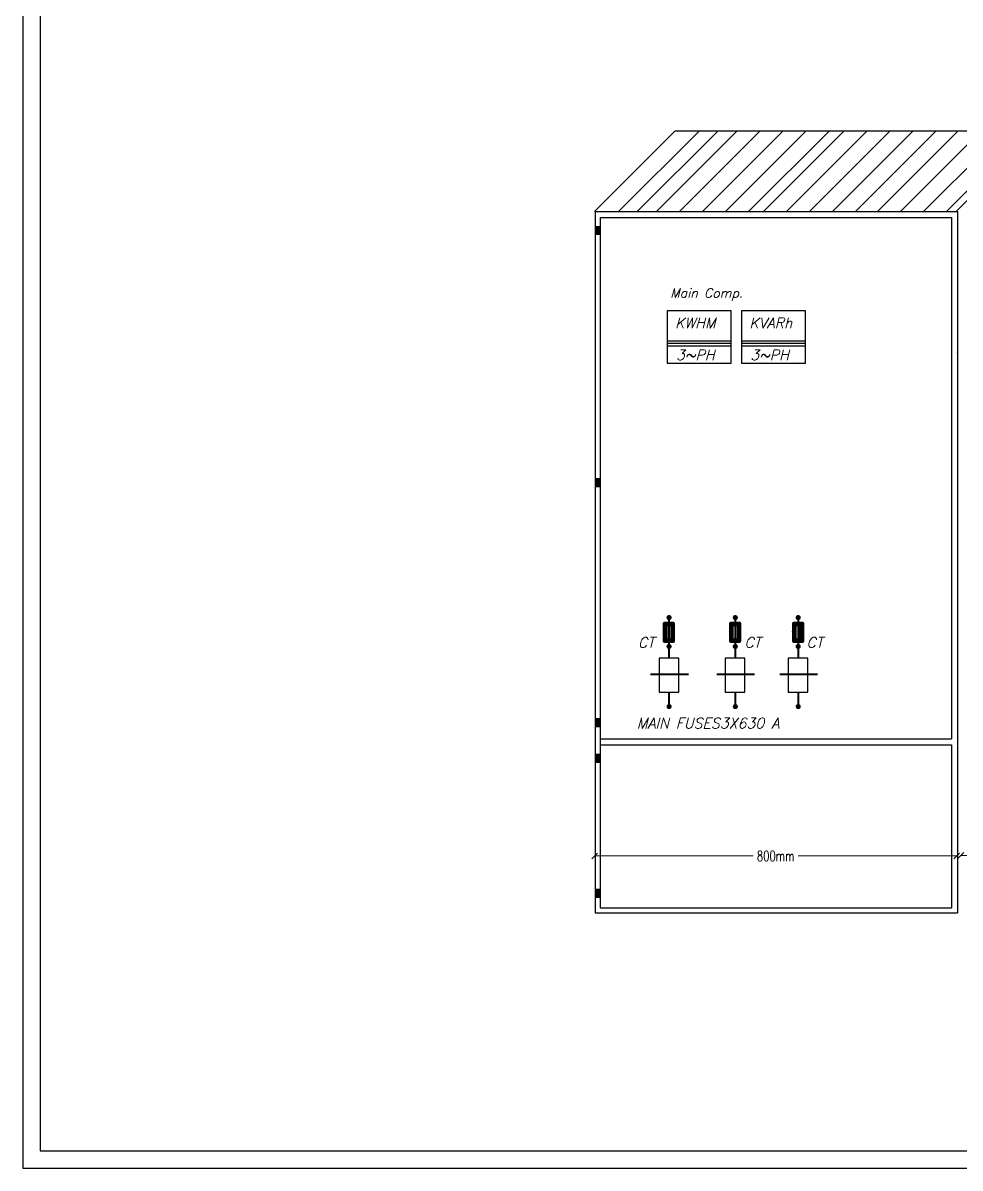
# Model space of a CAD drawing. Header units: inches. Extents: x 191440 to 383551, y 141449 to 284946.
# Drawn here: x 191768.51 to 191784.67, y 141449.01 to 141468.76 of the extents above; entities that cross this region are included whole.
import ezdxf

# ---------------------------------------------------------------- set-up
doc = ezdxf.new("R2010")
doc.units = ezdxf.units.IN
doc.header["$MEASUREMENT"] = 0
doc.header["$PDMODE"] = 3
doc.header["$PDSIZE"] = 0.1
for name, color, linetype in [('BODY', 7, 'Continuous'), ('ELEC', 7, 'Continuous'), ('VP', 7, 'Continuous')]:
    doc.layers.add(name, color=color, linetype=linetype)
doc.styles.add('dim', font='romans.shx', dxfattribs={"width": 0.7})
doc.styles.add('ITALICT', font='italict')
doc.dimstyles.new('Copy of Dim 100 am1 ext', dxfattribs={"dimscale": 0, "dimtxt": 0.18, "dimasz": 0.1, "dimexe": 0.05, "dimexo": 0.12, "dimgap": 0.05, "dimtad": 0, "dimzin": 0, "dimdsep": 46, "dimtxsty": 'dim', "dimblk": 'OBLIQUE', "dimcen": 0.09, "dimse1": 1, "dimse2": 1, "dimclrd": 8, "dimclre": 8, "dimclrt": 6, "dimazin": 0, "dimtfac": 1, "dimtix": 1, "dimtmove": 1, "dimatfit": 0, "dimfxl": 0.18, "dimtolj": 1, "dimtzin": 0, "dimlwd": 5, "dimlwe": 5, "dimarcsym": 0})
pattern_1 = [(45, (191828.6504334, 141469.282982), (-0.0051971569, 0.0051971569), [])]
pattern_2 = [(45, (191827.508016, 141469.282982), (-0.0051971569, 0.0051971569), [])]
pattern_3 = [(45, (191829.734968, 141469.282982), (-0.0051971569, 0.0051971569), [])]

# ---------------------------------------------------------------- blocks, each defined once
blk = doc.blocks.new('FS')
at = {"const_width": 0.2}
blk.add_lwpolyline([(0, 0.1), (0.5, 0.1)], dxfattribs=at)
blk = doc.blocks.new('_OBLIQUE')
at = {"color": 0, "linetype": 'ByBlock'}
blk.add_line((-0.5, -0.5), (0.5, 0.5), dxfattribs=at)
blk = doc.blocks.new('*D270')
at = {"layer": 'Defpoints', "color": 0, "transparency": 16777216}
for p in [(191778.367, 141454.956), (191784.611, 141454.956), (191784.611, 141454.395)]:
    blk.add_point(p, dxfattribs=at)
at = {"layer": 'VP', "color": 8, "lineweight": 5, "transparency": 16777216}
for p, q in [((191778.367, 141454.395), (191781.1, 141454.395)), ((191784.611, 141454.395), (191781.878, 141454.395))]:
    blk.add_line(p, q, dxfattribs=at)
at = {"layer": 'VP', "color": 8, "lineweight": 5, "transparency": 16777216, "xscale": 0.1, "yscale": 0.1, "zscale": 0.1, "rotation": 180}
blk.add_blockref('_OBLIQUE', (191778.367, 141454.395), dxfattribs=at)
at = {"layer": 'VP', "color": 8, "lineweight": 5, "transparency": 16777216, "xscale": 0.1, "yscale": 0.1, "zscale": 0.1}
blk.add_blockref('_OBLIQUE', (191784.611, 141454.395), dxfattribs=at)
at = {"layer": 'VP', "color": 6, "transparency": 16777216, "insert": (191781.489, 141454.395), "char_height": 0.18, "attachment_point": 5, "style": 'dim'}
blk.add_mtext('\\A1;800mm', dxfattribs=at)
blk = doc.blocks.new('*D271')
at = {"layer": 'Defpoints', "color": 0, "transparency": 16777216}
for p in [(191784.685, 141454.393), (191789.273, 141454.406), (191789.273, 141454.393)]:
    blk.add_point(p, dxfattribs=at)
at = {"layer": 'VP', "color": 8, "lineweight": 5, "transparency": 16777216}
for p, q in [((191784.685, 141454.406), (191786.593, 141454.406)), ((191789.273, 141454.406), (191787.365, 141454.406))]:
    blk.add_line(p, q, dxfattribs=at)
at = {"layer": 'VP', "color": 8, "lineweight": 5, "transparency": 16777216, "xscale": 0.1, "yscale": 0.1, "zscale": 0.1, "rotation": 180}
blk.add_blockref('_OBLIQUE', (191784.685, 141454.406), dxfattribs=at)
at = {"layer": 'VP', "color": 8, "lineweight": 5, "transparency": 16777216, "xscale": 0.1, "yscale": 0.1, "zscale": 0.1}
blk.add_blockref('_OBLIQUE', (191789.273, 141454.406), dxfattribs=at)
at = {"layer": 'VP', "color": 6, "transparency": 16777216, "insert": (191786.979, 141454.406), "char_height": 0.18, "attachment_point": 5, "style": 'dim'}
blk.add_mtext('\\A1;600mm', dxfattribs=at)

msp = doc.modelspace()

# ---------------------------------------------------------------- hatches: boundary and pattern name
at = {"ltscale": 0.05}
h = msp.add_hatch(dxfattribs=at)
h.set_pattern_fill('ANSI31', color=1, scale=0.058799, style=0)
h.set_pattern_definition(pattern_2)
h.paths.add_polyline_path([(191779.68669, 141458.36399), (191779.68669, 141458.2754), (191779.74549, 141458.2754), (191779.74549, 141458.40515, 0.41421356), (191779.72785, 141458.42278), (191779.5691, 141458.42278, 0.41421356), (191779.55146, 141458.40515), (191779.55146, 141458.2754), (191779.61025, 141458.2754), (191779.61025, 141458.36399)])
h = msp.add_hatch(dxfattribs=at)
h.set_pattern_fill('ANSI31', color=1, scale=0.058799, style=0)
h.set_pattern_definition(pattern_1)
h.paths.add_polyline_path([(191780.82911, 141458.36399), (191780.82911, 141458.2754), (191780.88791, 141458.2754), (191780.88791, 141458.40515, 0.41421356), (191780.87027, 141458.42278), (191780.71151, 141458.42278, 0.41421356), (191780.69387, 141458.40515), (191780.69387, 141458.2754), (191780.75267, 141458.2754), (191780.75267, 141458.36399)])
h = msp.add_hatch(dxfattribs=at)
h.set_pattern_fill('ANSI31', color=1, scale=0.058799, style=0)
h.set_pattern_definition(pattern_3)
h.paths.add_polyline_path([(191781.91365, 141458.36399), (191781.91365, 141458.2754), (191781.97244, 141458.2754), (191781.97244, 141458.40515, 0.41421356), (191781.9548, 141458.42278), (191781.79605, 141458.42278, 0.41421356), (191781.77841, 141458.40515), (191781.77841, 141458.2754), (191781.83721, 141458.2754), (191781.83721, 141458.36399)])
h = msp.add_hatch(dxfattribs=at)
h.set_pattern_fill('ANSI31', color=1, scale=0.058799, style=0)
h.set_pattern_definition(pattern_2)
h.paths.add_polyline_path([(191779.68669, 141458.178), (191779.74549, 141458.178), (191779.74549, 141458.2754), (191779.68669, 141458.2754)])
h.paths.add_polyline_path([(191779.72785, 141458.08175, 0.41421356), (191779.74549, 141458.09939), (191779.74549, 141458.178), (191779.68669, 141458.178), (191779.68669, 141458.14055), (191779.61025, 141458.14055), (191779.61025, 141458.178), (191779.55146, 141458.178), (191779.55146, 141458.09939, 0.41421356), (191779.5691, 141458.08175)])
h.paths.add_polyline_path([(191779.61025, 141458.2754), (191779.55146, 141458.2754), (191779.55146, 141458.178), (191779.61025, 141458.178)])
h = msp.add_hatch(dxfattribs=at)
h.set_pattern_fill('ANSI31', color=1, scale=0.058799, style=0)
h.set_pattern_definition(pattern_1)
h.paths.add_polyline_path([(191780.82911, 141458.178), (191780.88791, 141458.178), (191780.88791, 141458.2754), (191780.82911, 141458.2754)])
h.paths.add_polyline_path([(191780.87027, 141458.08175, 0.41421356), (191780.88791, 141458.09939), (191780.88791, 141458.178), (191780.82911, 141458.178), (191780.82911, 141458.14055), (191780.75267, 141458.14055), (191780.75267, 141458.178), (191780.69387, 141458.178), (191780.69387, 141458.09939, 0.41421356), (191780.71151, 141458.08175)])
h.paths.add_polyline_path([(191780.75267, 141458.2754), (191780.69387, 141458.2754), (191780.69387, 141458.178), (191780.75267, 141458.178)])
h = msp.add_hatch(dxfattribs=at)
h.set_pattern_fill('ANSI31', color=1, scale=0.058799, style=0)
h.set_pattern_definition(pattern_3)
h.paths.add_polyline_path([(191781.91365, 141458.178), (191781.97244, 141458.178), (191781.97244, 141458.2754), (191781.91365, 141458.2754)])
h.paths.add_polyline_path([(191781.9548, 141458.08175, 0.41421356), (191781.97244, 141458.09939), (191781.97244, 141458.178), (191781.91365, 141458.178), (191781.91365, 141458.14055), (191781.83721, 141458.14055), (191781.83721, 141458.178), (191781.77841, 141458.178), (191781.77841, 141458.09939, 0.41421356), (191781.79605, 141458.08175)])
h.paths.add_polyline_path([(191781.83721, 141458.2754), (191781.77841, 141458.2754), (191781.77841, 141458.178), (191781.83721, 141458.178)])

# ---------------------------------------------------------------- linework, layer by layer
at = {"linetype": 'Continuous'}
for p, q in [((191779.75623, 141466.90082), (191785.99619, 141466.90082)), ((191778.37513, 141465.50825), (191784.62445, 141465.50825)), ((191778.37513, 141465.50825), (191778.37513, 141453.41243)), ((191784.62445, 141465.50825), (191784.62445, 141453.41243)), ((191778.4613, 141465.40456), (191778.4613, 141453.50027)), ((191778.46175, 141465.40456), (191784.51915, 141465.40456)), ((191784.51915, 141465.40456), (191784.51915, 141456.41503)), ((191784.62382, 141463.97811), (191784.62445, 141463.97846)), ((191784.62382, 141463.06914), (191784.62445, 141463.06948)), ((191778.4613, 141456.41503), (191784.51915, 141456.41503)), ((191778.56544, 141456.41503), (191781.19248, 141456.41503)), ((191778.4613, 141456.31133), (191784.51915, 141456.31133)), ((191778.56544, 141456.31133), (191781.19248, 141456.31133)), ((191784.51915, 141456.31133), (191784.51915, 141453.50027)), ((191778.4613, 141453.50027), (191784.51915, 141453.50027)), ((191778.56544, 141453.50027), (191781.19248, 141453.50027)), ((191778.37513, 141453.41243), (191784.62445, 141453.41243))]:
    msp.add_line(p, q, dxfattribs=at)
msp.add_lwpolyline([(191826.00873, 141488.51231), (191768.50873, 141488.51231), (191768.50873, 141449.01231), (191826.00873, 141449.01231), (191826.00873, 141488.51231)])
msp.add_lwpolyline([(191825.70873, 141488.21231), (191768.80873, 141488.21231), (191768.80873, 141449.31231), (191825.70873, 141449.31231)], close=True)
at = {"color": 1, "ltscale": 0.05}
for points in [[(191779.74549, 141458.40515, 0.41421356), (191779.72785, 141458.42278), (191779.5691, 141458.42278, 0.41421356), (191779.55146, 141458.40515), (191779.55146, 141458.09939, 0.41421356), (191779.5691, 141458.08175), (191779.72785, 141458.08175, 0.41421356), (191779.74549, 141458.09939)], [(191780.88791, 141458.40515, 0.41421356), (191780.87027, 141458.42278), (191780.71151, 141458.42278, 0.41421356), (191780.69387, 141458.40515), (191780.69387, 141458.09939, 0.41421356), (191780.71151, 141458.08175), (191780.87027, 141458.08175, 0.41421356), (191780.88791, 141458.09939)], [(191781.97244, 141458.40515, 0.41421356), (191781.9548, 141458.42278), (191781.79605, 141458.42278, 0.41421356), (191781.77841, 141458.40515), (191781.77841, 141458.09939, 0.41421356), (191781.79605, 141458.08175), (191781.9548, 141458.08175, 0.41421356), (191781.97244, 141458.09939)]]:
    msp.add_lwpolyline(points, format="xyb", close=True, dxfattribs=at)
at = {"const_width": 0.04438}
for points in [[(191779.62789, 141458.50639, 1), (191779.67227, 141458.50639, 1)], [(191780.7703, 141458.50639, 1), (191780.81469, 141458.50639, 1)], [(191781.85484, 141458.50639, 1), (191781.89922, 141458.50639, 1)], [(191779.62789, 141458.00778, 1), (191779.67227, 141458.00778, 1)], [(191779.62789, 141458.00778, 1), (191779.67227, 141458.00778, 1)], [(191780.7703, 141458.00778, 1), (191780.81469, 141458.00778, 1)], [(191780.7703, 141458.00778, 1), (191780.81469, 141458.00778, 1)], [(191781.85484, 141458.00778, 1), (191781.89922, 141458.00778, 1)], [(191781.85484, 141458.00778, 1), (191781.89922, 141458.00778, 1)], [(191779.6287, 141456.97158, 1), (191779.67309, 141456.97158, 1)], [(191779.6287, 141456.97158, 1), (191779.67309, 141456.97158, 1)], [(191780.77112, 141456.97158, 1), (191780.8155, 141456.97158, 1)], [(191780.77112, 141456.97158, 1), (191780.8155, 141456.97158, 1)], [(191781.85566, 141456.97158, 1), (191781.90004, 141456.97158, 1)], [(191781.85566, 141456.97158, 1), (191781.90004, 141456.97158, 1)]]:
    msp.add_lwpolyline(points, format="xyb", close=True, dxfattribs=at)
at = {"color": 1, "ltscale": 0.05, "const_width": 0.03396}
for points in [[(191779.65093, 141457.81663), (191779.65093, 141458.54572)], [(191780.79335, 141457.81663), (191780.79335, 141458.54572)], [(191781.87789, 141457.81663), (191781.87789, 141458.54572)], [(191779.65093, 141456.94037), (191779.65093, 141457.21995)], [(191780.79335, 141456.94037), (191780.79335, 141457.21995)], [(191781.87789, 141456.94037), (191781.87789, 141457.21995)]]:
    msp.add_lwpolyline(points, dxfattribs=at)
at = {"color": 1, "ltscale": 0.05}
for points in [[(191779.68669, 141458.36399), (191779.61025, 141458.36399), (191779.61025, 141458.14055), (191779.68669, 141458.14055)], [(191780.82911, 141458.36399), (191780.75267, 141458.36399), (191780.75267, 141458.14055), (191780.82911, 141458.14055)], [(191781.91365, 141458.36399), (191781.83721, 141458.36399), (191781.83721, 141458.14055), (191781.91365, 141458.14055)]]:
    msp.add_lwpolyline(points, close=True, dxfattribs=at)
at = {"color": 175, "ltscale": 0.05, "true_color": 0x4554a5}
for points in [[(191779.81689, 141457.80853), (191779.47733, 141457.80853), (191779.47733, 141457.21995), (191779.81689, 141457.21995)], [(191780.95931, 141457.80853), (191780.61974, 141457.80853), (191780.61974, 141457.21995), (191780.95931, 141457.21995)], [(191782.04384, 141457.80853), (191781.70428, 141457.80853), (191781.70428, 141457.21995), (191782.04384, 141457.21995)]]:
    msp.add_lwpolyline(points, close=True, dxfattribs=at)
at = {"color": 175, "ltscale": 0.05, "true_color": 0x4554a5, "const_width": 0.03396}
for points in [[(191779.98667, 141457.52555), (191779.33018, 141457.52555)], [(191781.12909, 141457.52555), (191780.4726, 141457.52555)], [(191782.21363, 141457.52555), (191781.55713, 141457.52555)]]:
    msp.add_lwpolyline(points, dxfattribs=at)
for centre, start, end in [((191779.65008, 141458.00778), 0, 180), ((191779.65008, 141458.00778), 180, 0), ((191780.79249, 141458.00778), 0, 180), ((191780.79249, 141458.00778), 180, 0), ((191781.87703, 141458.00778), 0, 180), ((191781.87703, 141458.00778), 180, 0), ((191779.6509, 141456.97158), 0, 180), ((191779.6509, 141456.97158), 180, 0), ((191780.79331, 141456.97158), 0, 180), ((191780.79331, 141456.97158), 180, 0), ((191781.87785, 141456.97158), 0, 180), ((191781.87785, 141456.97158), 180, 0)]:
    msp.add_arc(centre, 0.02219, start, end)
at = {"layer": 'BODY', "linetype": 'Continuous'}
for p, q in [((191778.3626, 141465.50719), (191779.75623, 141466.90082)), ((191778.7806, 141465.50825), (191780.17318, 141466.90082)), ((191779.10325, 141465.50825), (191780.49582, 141466.90082)), ((191779.43439, 141465.50825), (191780.82696, 141466.90082)), ((191779.83114, 141465.50825), (191781.22372, 141466.90082)), ((191780.2279, 141465.50825), (191781.62047, 141466.90082)), ((191780.62465, 141465.50825), (191782.01722, 141466.90082)), ((191781.0214, 141465.50825), (191782.41398, 141466.90082)), ((191781.27682, 141465.50825), (191782.66939, 141466.90082)), ((191781.67357, 141465.50825), (191783.06614, 141466.90082)), ((191782.07032, 141465.50825), (191783.4629, 141466.90082)), ((191782.46708, 141465.50825), (191783.85965, 141466.90082)), ((191782.86383, 141465.50825), (191784.2564, 141466.90082)), ((191783.24343, 141465.50825), (191784.636, 141466.90082)), ((191783.64018, 141465.50825), (191785.03276, 141466.90082)), ((191784.03694, 141465.50825), (191785.42951, 141466.90082)), ((191784.43167, 141465.50825), (191785.82425, 141466.90082)), ((191784.43369, 141465.50825), (191785.82626, 141466.90082)), ((191784.60256, 141465.50719), (191785.99619, 141466.90082)), ((191779.61969, 141463.19365), (191780.72351, 141463.19365)), ((191779.62467, 141463.28158), (191780.72849, 141463.28158)), ((191779.62472, 141463.24169), (191780.72854, 141463.24169)), ((191780.89903, 141463.19365), (191782.00285, 141463.19365)), ((191780.90401, 141463.28158), (191782.00783, 141463.28158)), ((191780.90406, 141463.24169), (191782.00788, 141463.24169))]:
    msp.add_line(p, q, dxfattribs=at)
for points in [[(191780.72351, 141463.79631), (191779.61969, 141463.79631), (191779.61969, 141462.8955), (191780.72351, 141462.8955)], [(191782.00285, 141463.79631), (191780.89903, 141463.79631), (191780.89903, 141462.8955), (191782.00285, 141462.8955)]]:
    msp.add_lwpolyline(points, close=True, dxfattribs=at)

# ---------------------------------------------------------------- block references
at = {"linetype": 'Continuous', "xscale": 0.161866966893278, "yscale": 0.7964795384222525, "zscale": 0.161866966893278}
for p in [(191778.37582, 141465.1019), (191778.37582, 141460.75173), (191778.37582, 141456.61355), (191778.38069, 141455.99904), (191778.38069, 141453.67222)]:
    msp.add_blockref('FS', p, dxfattribs=at)

# ---------------------------------------------------------------- texts
at = {"layer": 'ELEC', "style": 'ITALICT'}
for s, height, p in [('Main Comp.', 0.15789, (191779.67226, 141464.02459)), ('KWHM', 0.178513, (191779.75587, 141463.49978)), ('KVARh', 0.178513, (191781.03521, 141463.49978)), ('3~PH', 0.178513, (191779.76963, 141462.94768)), ('3~PH', 0.178513, (191781.04897, 141462.94768)), ('CT', 0.178513, (191779.11393, 141457.98784)), ('CT', 0.178513, (191780.94978, 141457.98784)), ('CT', 0.178513, (191782.02068, 141457.98784)), ('MAIN FUSES3X630 A ', 0.1785127, (191779.0946, 141456.59625))]:
    msp.add_text(s, height=height, dxfattribs=at).set_placement(p)

# ---------------------------------------------------------------- dimensions: what is measured, and where the dimension line sits
at = {"layer": 'VP'}
for base, p1, p2, text, picture, middle in [((191784.61107, 141454.39468), (191778.36728, 141454.95565), (191784.61107, 141454.95565), '800mm', '*D270', (191781.48917, 141454.39468)), ((191789.27301, 141454.40603), (191784.6848, 141454.3926), (191789.27301, 141454.3926), '600mm', '*D271', (191786.97891, 141454.40603))]:
    dim = msp.add_linear_dim(base=base, p1=p1, p2=p2, text=text, dimstyle='Copy of Dim 100 am1 ext', override={"dimscale": 1}, dxfattribs=at)
    dim.commit()
    dim.dimension.update_dxf_attribs({"geometry": picture, "text_midpoint": middle})

doc.saveas('drawing.dxf')
